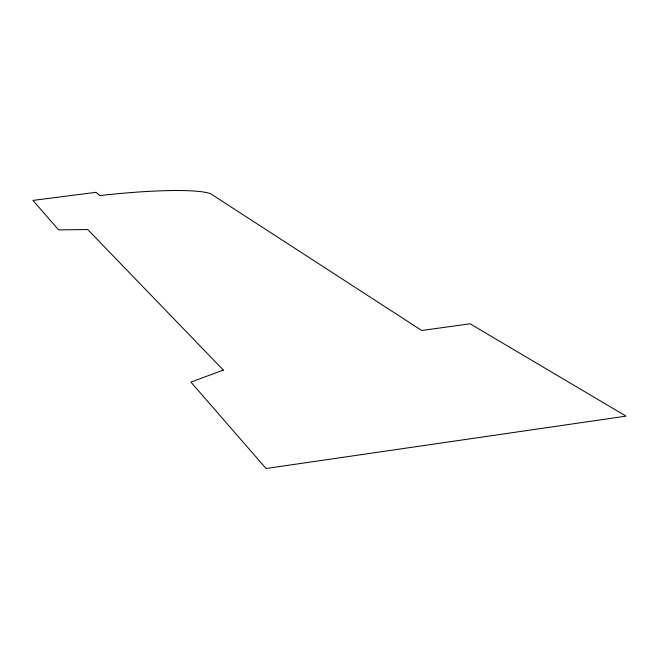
<?xml version="1.0" encoding="UTF-8"?>
<svg xmlns="http://www.w3.org/2000/svg" width="659" height="659" viewBox="0 0 659 659"><rect width="100%" height="100%" fill="white"/><g stroke="black" fill="none" stroke-linecap="round" stroke-linejoin="round"><path stroke-width="0.99" d="M223.327 370.061L190.929 382.113L266.047 468.508L626.05 416.126L470.073 323.791L421.711 330.497L211.078 194.026A114.995 13.897 -6.6 0 0 99.756 195.583L96.074 192.321L32.95 200.402L58.593 229.892L87.729 229.538L223.327 370.061"/></g></svg>
